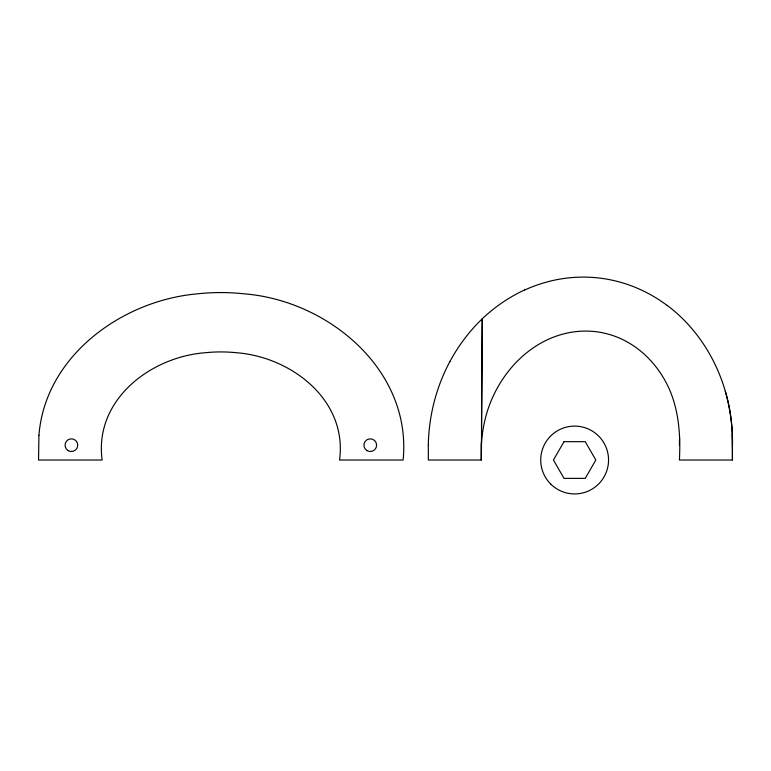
<?xml version="1.0" encoding="UTF-8"?>
<svg xmlns="http://www.w3.org/2000/svg" width="771" height="771" viewBox="0 0 771 771"><rect width="100%" height="100%" fill="white"/><g stroke="black" fill="none" stroke-linecap="round" stroke-linejoin="round"><path stroke-width="1.16" d="M481.403 441.571L481.374 460.017L428.329 460.017L428.329 445.185M481.49 428.329L482.251 318.789C494.77 306.935 509.139 297.066 524.81 289.867M667.214 305.403C695.403 326.528 715.507 357.455 725.289 391.148A164.021 143.107 -84.6 0 1 732.315 434.189L732.45 460.017L679.405 460.017C680.928 431.114 678.162 400.669 662.135 375.728C650.473 356.828 632.403 341.63 611.075 334.971A148.051 112.017 -82.3 0 0 572.66 332.06C527.316 338.951 493.315 379.438 484.304 422.922A100.683 76.184 -82.3 0 0 481.374 445.185L481.374 460.017L482.251 318.789C469.423 331.125 458.62 345.495 450.119 361.127M679.405 445.185L679.569 437.726M725.28 391.148A163.76 142.876 -84.6 0 1 732.46 445.185L732.305 434.189M732.411 445.185L732.45 460.017M428.3 445.185A163.327 142.5 -84.6 0 1 450.129 361.136M524.839 289.944A179.045 156.214 -84.6 0 1 667.175 305.47M38.935 435.201L38.55 460.017L102.138 460.017C93.995 399.976 150.538 356.828 205.337 352.723A150.759 150.759 0 0 1 236.321 352.723C291.13 356.819 347.673 399.985 339.529 460.017L403.117 460.017C411.965 370.157 328.398 300.671 244.629 293.876A217.374 217.374 0 0 0 197.039 293.876C122.059 300.536 45.219 355.903 38.935 435.201M564.035 441.667L553.443 460.017L564.035 478.377L585.237 478.377L595.829 460.017L585.237 441.667L564.035 441.667M68.224 450.688A6.361 6.361 0 0 0 77.765 445.185A6.361 6.361 0 0 0 68.224 439.672A6.361 6.361 0 0 0 68.224 450.688M367.083 450.688A6.361 6.361 0 0 0 376.624 445.185A6.361 6.361 0 0 0 367.083 439.672A6.361 6.361 0 0 0 367.083 450.688M550.658 484.005A33.914 33.914 0 0 0 607.394 468.797A33.914 33.914 0 0 0 565.856 427.259A33.914 33.914 0 0 0 550.658 484.005"/></g></svg>
